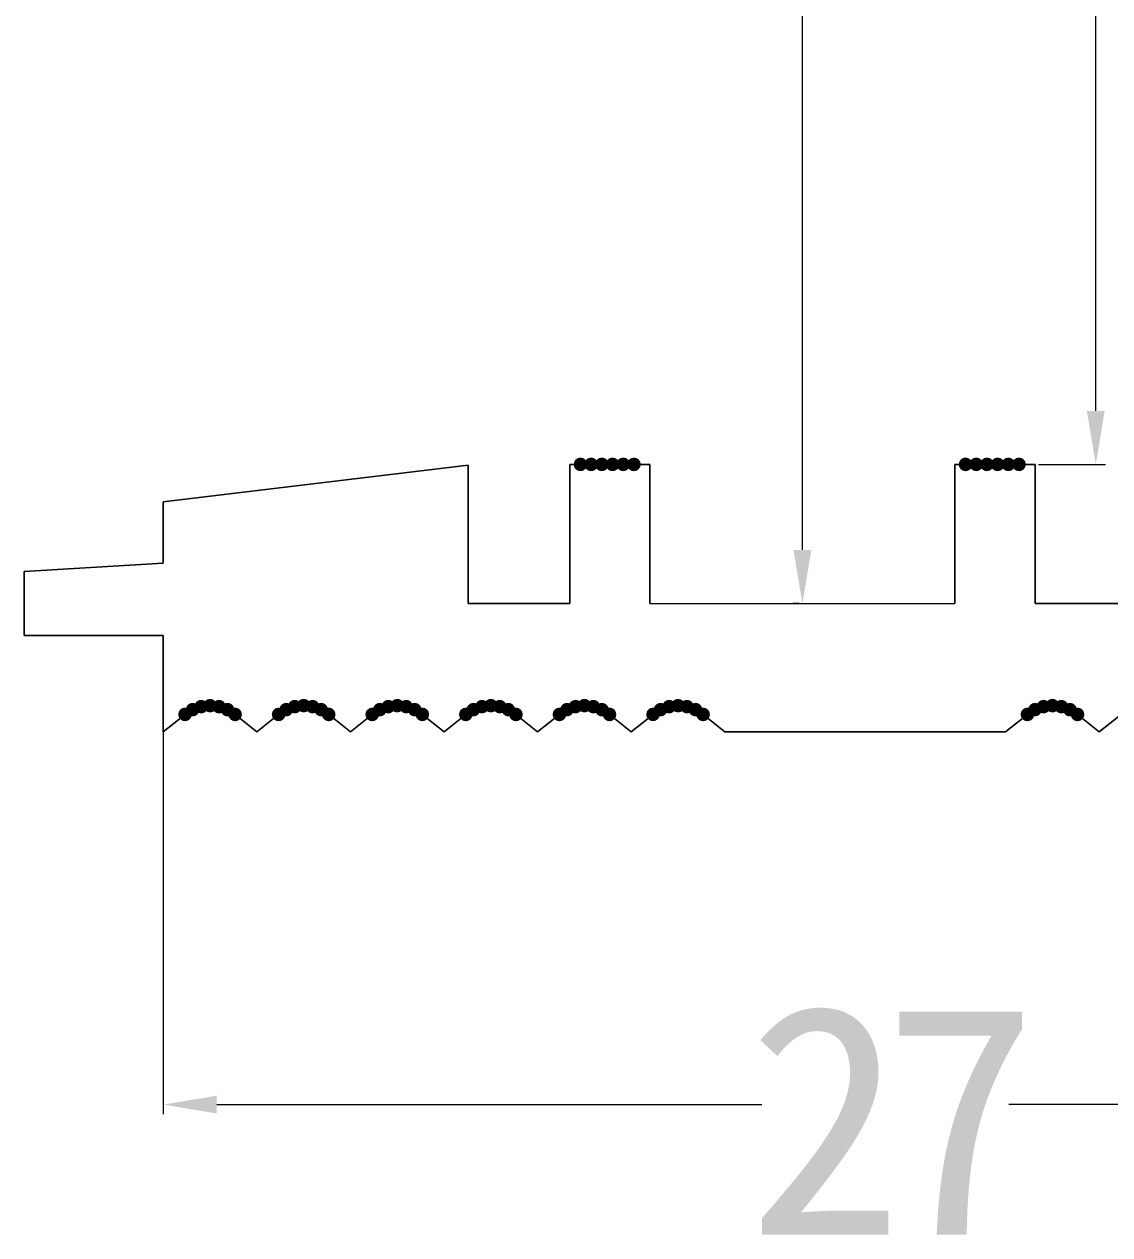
# Model space of a CAD drawing. Header units: millimetres. Extents: x 0 to 588, y 0 to 418.
# Drawn here: x 243.99 to 263.89, y 153.16 to 175.34 of the extents above; entities that cross this region are included whole.
import ezdxf

# ---------------------------------------------------------------- set-up
doc = ezdxf.new("R2010")
doc.units = ezdxf.units.MM

msp = doc.modelspace()

# ---------------------------------------------------------------- hatches: boundary and pattern name
h = msp.add_hatch(color=1)
h.dxf.hatch_style = 2
h.paths.add_polyline_path([(263.465785, 168.255988), (263.629122, 167.275968), (263.792459, 168.255988)])
h = msp.add_hatch(color=0)
edge = h.paths.add_edge_path()
edge.add_arc((254.186712, 167.275986), 0.125009, 0, 360)
h = msp.add_hatch(color=0)
edge = h.paths.add_edge_path()
edge.add_arc((254.382716, 167.275986), 0.125009, 0, 360)
h = msp.add_hatch(color=0)
edge = h.paths.add_edge_path()
edge.add_arc((254.57872, 167.275986), 0.125009, 0, 360)
h = msp.add_hatch(color=0)
edge = h.paths.add_edge_path()
edge.add_arc((254.774724, 167.275986), 0.125009, 0, 360)
h = msp.add_hatch(color=0)
edge = h.paths.add_edge_path()
edge.add_arc((254.970728, 167.275986), 0.125009, 0, 360)
h = msp.add_hatch(color=0)
edge = h.paths.add_edge_path()
edge.add_arc((255.166732, 167.275986), 0.125009, 0, 360)
h = msp.add_hatch(color=0)
edge = h.paths.add_edge_path()
edge.add_arc((261.242857, 167.275986), 0.125009, 0, 360)
h = msp.add_hatch(color=0)
edge = h.paths.add_edge_path()
edge.add_arc((261.438861, 167.275986), 0.125009, 0, 360)
h = msp.add_hatch(color=0)
edge = h.paths.add_edge_path()
edge.add_arc((261.634865, 167.275986), 0.125009, 0, 360)
h = msp.add_hatch(color=0)
edge = h.paths.add_edge_path()
edge.add_arc((261.830869, 167.275986), 0.125009, 0, 360)
h = msp.add_hatch(color=0)
edge = h.paths.add_edge_path()
edge.add_arc((262.026873, 167.275986), 0.125009, 0, 360)
h = msp.add_hatch(color=0)
edge = h.paths.add_edge_path()
edge.add_arc((262.222877, 167.275986), 0.125009, 0, 360)
h = msp.add_hatch(color=1)
h.dxf.hatch_style = 2
h.paths.add_polyline_path([(258.090459, 165.707936), (258.253796, 164.727915), (258.417132, 165.707936)])
h = msp.add_hatch(color=0)
edge = h.paths.add_edge_path()
edge.add_arc((246.940911, 162.694571), 0.125009, 0, 360)
h = msp.add_hatch(color=0)
edge = h.paths.add_edge_path()
edge.add_arc((246.940911, 162.694571), 0.125009, 0, 360)
h = msp.add_hatch(color=0)
edge = h.paths.add_edge_path()
edge.add_arc((247.08048, 162.782517), 0.125009, 0, 360)
h = msp.add_hatch(color=0)
edge = h.paths.add_edge_path()
edge.add_arc((247.236147, 162.837123), 0.125009, 0, 360)
h = msp.add_hatch(color=0)
edge = h.paths.add_edge_path()
edge.add_arc((247.400072, 162.855635), 0.125009, 0, 360)
h = msp.add_hatch(color=0)
edge = h.paths.add_edge_path()
edge.add_arc((247.563996, 162.837123), 0.125009, 0, 360)
h = msp.add_hatch(color=0)
edge = h.paths.add_edge_path()
edge.add_arc((247.719664, 162.782517), 0.125009, 0, 360)
h = msp.add_hatch(color=0)
edge = h.paths.add_edge_path()
edge.add_arc((247.859232, 162.694571), 0.125009, 0, 360)
h = msp.add_hatch(color=0)
edge = h.paths.add_edge_path()
edge.add_arc((248.655947, 162.694571), 0.125009, 0, 360)
h = msp.add_hatch(color=0)
edge = h.paths.add_edge_path()
edge.add_arc((248.655947, 162.694571), 0.125009, 0, 360)
h = msp.add_hatch(color=0)
edge = h.paths.add_edge_path()
edge.add_arc((248.795515, 162.782517), 0.125009, 0, 360)
h = msp.add_hatch(color=0)
edge = h.paths.add_edge_path()
edge.add_arc((248.951182, 162.837123), 0.125009, 0, 360)
h = msp.add_hatch(color=0)
edge = h.paths.add_edge_path()
edge.add_arc((249.115107, 162.855635), 0.125009, 0, 360)
h = msp.add_hatch(color=0)
edge = h.paths.add_edge_path()
edge.add_arc((249.279032, 162.837123), 0.125009, 0, 360)
h = msp.add_hatch(color=0)
edge = h.paths.add_edge_path()
edge.add_arc((249.434699, 162.782517), 0.125009, 0, 360)
h = msp.add_hatch(color=0)
edge = h.paths.add_edge_path()
edge.add_arc((249.574267, 162.694571), 0.125009, 0, 360)
h = msp.add_hatch(color=0)
edge = h.paths.add_edge_path()
edge.add_arc((250.370982, 162.694571), 0.125009, 0, 360)
h = msp.add_hatch(color=0)
edge = h.paths.add_edge_path()
edge.add_arc((250.370982, 162.694571), 0.125009, 0, 360)
h = msp.add_hatch(color=0)
edge = h.paths.add_edge_path()
edge.add_arc((250.51055, 162.782517), 0.125009, 0, 360)
h = msp.add_hatch(color=0)
edge = h.paths.add_edge_path()
edge.add_arc((250.666218, 162.837123), 0.125009, 0, 360)
h = msp.add_hatch(color=0)
edge = h.paths.add_edge_path()
edge.add_arc((250.830142, 162.855635), 0.125009, 0, 360)
h = msp.add_hatch(color=0)
edge = h.paths.add_edge_path()
edge.add_arc((250.994067, 162.837123), 0.125009, 0, 360)
h = msp.add_hatch(color=0)
edge = h.paths.add_edge_path()
edge.add_arc((251.149734, 162.782517), 0.125009, 0, 360)
h = msp.add_hatch(color=0)
edge = h.paths.add_edge_path()
edge.add_arc((251.289303, 162.694571), 0.125009, 0, 360)
h = msp.add_hatch(color=0)
edge = h.paths.add_edge_path()
edge.add_arc((252.086018, 162.694571), 0.125009, 0, 360)
h = msp.add_hatch(color=0)
edge = h.paths.add_edge_path()
edge.add_arc((252.086018, 162.694571), 0.125009, 0, 360)
h = msp.add_hatch(color=0)
edge = h.paths.add_edge_path()
edge.add_arc((252.225586, 162.782517), 0.125009, 0, 360)
h = msp.add_hatch(color=0)
edge = h.paths.add_edge_path()
edge.add_arc((252.381253, 162.837123), 0.125009, 0, 360)
h = msp.add_hatch(color=0)
edge = h.paths.add_edge_path()
edge.add_arc((252.545178, 162.855635), 0.125009, 0, 360)
h = msp.add_hatch(color=0)
edge = h.paths.add_edge_path()
edge.add_arc((252.709103, 162.837123), 0.125009, 0, 360)
h = msp.add_hatch(color=0)
edge = h.paths.add_edge_path()
edge.add_arc((252.86477, 162.782517), 0.125009, 0, 360)
h = msp.add_hatch(color=0)
edge = h.paths.add_edge_path()
edge.add_arc((253.004338, 162.694571), 0.125009, 0, 360)
h = msp.add_hatch(color=0)
edge = h.paths.add_edge_path()
edge.add_arc((253.801053, 162.694571), 0.125009, 0, 360)
h = msp.add_hatch(color=0)
edge = h.paths.add_edge_path()
edge.add_arc((253.801053, 162.694571), 0.125009, 0, 360)
h = msp.add_hatch(color=0)
edge = h.paths.add_edge_path()
edge.add_arc((253.940621, 162.782517), 0.125009, 0, 360)
h = msp.add_hatch(color=0)
edge = h.paths.add_edge_path()
edge.add_arc((254.096289, 162.837123), 0.125009, 0, 360)
h = msp.add_hatch(color=0)
edge = h.paths.add_edge_path()
edge.add_arc((254.260213, 162.855635), 0.125009, 0, 360)
h = msp.add_hatch(color=0)
edge = h.paths.add_edge_path()
edge.add_arc((254.424138, 162.837123), 0.125009, 0, 360)
h = msp.add_hatch(color=0)
edge = h.paths.add_edge_path()
edge.add_arc((254.579805, 162.782517), 0.125009, 0, 360)
h = msp.add_hatch(color=0)
edge = h.paths.add_edge_path()
edge.add_arc((254.719374, 162.694571), 0.125009, 0, 360)
h = msp.add_hatch(color=0)
edge = h.paths.add_edge_path()
edge.add_arc((255.516088, 162.694571), 0.125009, 0, 360)
h = msp.add_hatch(color=0)
edge = h.paths.add_edge_path()
edge.add_arc((255.516088, 162.694571), 0.125009, 0, 360)
h = msp.add_hatch(color=0)
edge = h.paths.add_edge_path()
edge.add_arc((255.655657, 162.782517), 0.125009, 0, 360)
h = msp.add_hatch(color=0)
edge = h.paths.add_edge_path()
edge.add_arc((255.811324, 162.837123), 0.125009, 0, 360)
h = msp.add_hatch(color=0)
edge = h.paths.add_edge_path()
edge.add_arc((255.975249, 162.855635), 0.125009, 0, 360)
h = msp.add_hatch(color=0)
edge = h.paths.add_edge_path()
edge.add_arc((256.139173, 162.837123), 0.125009, 0, 360)
h = msp.add_hatch(color=0)
edge = h.paths.add_edge_path()
edge.add_arc((256.294841, 162.782517), 0.125009, 0, 360)
h = msp.add_hatch(color=0)
edge = h.paths.add_edge_path()
edge.add_arc((256.434409, 162.694571), 0.125009, 0, 360)
h = msp.add_hatch(color=0)
edge = h.paths.add_edge_path()
edge.add_arc((262.37623, 162.694571), 0.125009, 0, 360)
h = msp.add_hatch(color=0)
edge = h.paths.add_edge_path()
edge.add_arc((262.37623, 162.694571), 0.125009, 0, 360)
h = msp.add_hatch(color=0)
edge = h.paths.add_edge_path()
edge.add_arc((262.515798, 162.782517), 0.125009, 0, 360)
h = msp.add_hatch(color=0)
edge = h.paths.add_edge_path()
edge.add_arc((262.671465, 162.837123), 0.125009, 0, 360)
h = msp.add_hatch(color=0)
edge = h.paths.add_edge_path()
edge.add_arc((262.83539, 162.855635), 0.125009, 0, 360)
h = msp.add_hatch(color=0)
edge = h.paths.add_edge_path()
edge.add_arc((262.999315, 162.837123), 0.125009, 0, 360)
h = msp.add_hatch(color=0)
edge = h.paths.add_edge_path()
edge.add_arc((263.154982, 162.782517), 0.125009, 0, 360)
h = msp.add_hatch(color=0)
edge = h.paths.add_edge_path()
edge.add_arc((263.29455, 162.694571), 0.125009, 0, 360)
h = msp.add_hatch(color=1)
h.dxf.hatch_style = 2
h.paths.add_polyline_path([(247.522574, 155.709098), (246.542554, 155.545761), (247.522574, 155.382424)])

# ---------------------------------------------------------------- linework, layer by layer
at = {"color": 1, "lineweight": 0}
for points in [[(263.629122, 168.255988), (263.629122, 230.109148)], [(258.253796, 165.707936), (258.253796, 227.669986)], [(262.578135, 167.275968), (263.805526, 167.275968)], [(258.192544, 164.727915), (258.077392, 164.727915)], [(246.542554, 163.196634), (246.542554, 155.369357)], [(247.522574, 155.545761), (257.512247, 155.545761)], [(272.02308, 155.545761), (262.033407, 155.545761)]]:
    msp.add_lwpolyline(points, dxfattribs=at)
at = {"color": 0, "lineweight": 0}
for points in [[(246.542554, 166.589954), (252.128669, 167.26414)], [(252.128669, 167.26414), (252.128669, 164.727915)], [(253.990708, 164.727915), (253.990708, 167.275968)], [(253.990708, 167.275968), (255.460738, 167.275968)], [(255.460738, 167.275968), (255.460738, 164.727915)], [(261.046853, 167.275968), (262.516884, 167.275968)], [(262.516884, 167.275968), (262.516884, 164.727915)], [(246.542554, 165.462931), (246.542554, 166.589954)], [(243.994501, 165.315928), (246.542554, 165.462931)], [(243.994501, 164.139903), (243.994501, 165.315928)], [(252.128669, 164.727915), (253.990708, 164.727915)], [(262.516884, 164.727915), (264.476924, 164.727915)], [(246.542554, 164.139903), (243.994501, 164.139903)], [(246.542554, 162.375867), (246.542554, 164.139903)], [(246.940911, 162.694553), (246.542554, 162.375867)], [(248.25759, 162.375867), (247.859232, 162.694553)], [(248.655947, 162.694553), (248.25759, 162.375867)], [(249.972625, 162.375867), (249.574267, 162.694553)], [(250.370982, 162.694553), (249.972625, 162.375867)], [(251.68766, 162.375867), (251.289303, 162.694553)], [(252.086018, 162.694553), (251.68766, 162.375867)], [(253.402696, 162.375867), (253.004338, 162.694553)], [(253.801053, 162.694553), (253.402696, 162.375867)], [(255.117731, 162.375867), (254.719374, 162.694553)], [(255.516088, 162.694553), (255.117731, 162.375867)], [(256.832766, 162.375867), (256.434409, 162.694553)], [(262.37623, 162.694553), (261.977873, 162.375867)], [(263.692908, 162.375867), (263.29455, 162.694553)], [(264.091265, 162.694553), (263.692908, 162.375867)], [(261.977873, 162.375867), (256.832766, 162.375867)]]:
    msp.add_lwpolyline(points, close=True, dxfattribs=at)
for points in [[(246.542554, 166.589954), (252.128669, 167.26414)], [(246.542554, 166.589954), (252.128669, 167.26414)], [(252.128669, 167.26414), (252.128669, 164.727915)], [(252.128669, 164.727915), (252.128669, 167.26414)], [(253.990708, 164.727915), (253.990708, 167.275968)], [(253.990708, 167.275968), (255.460738, 167.275968)], [(253.990708, 167.275968), (253.990708, 164.727915)], [(255.460738, 167.275968), (253.990708, 167.275968)], [(253.990708, 167.275968), (255.362736, 167.275968)], [(253.990708, 167.275968), (255.362736, 167.275968)], [(253.990708, 167.275968), (255.362736, 167.275968)], [(253.990708, 167.275968), (255.362736, 167.275968)], [(253.990708, 167.275968), (255.362736, 167.275968)], [(253.990708, 167.275968), (255.362736, 167.275968), (253.990708, 167.275968), (255.362736, 167.275968)], [(255.460738, 164.727915), (261.046853, 164.727915), (261.046853, 167.275968), (261.046853, 164.727915)], [(255.460738, 167.275968), (255.460738, 164.727915)], [(255.460738, 164.727915), (255.460738, 167.275968)], [(261.046853, 164.727915), (261.046853, 167.275968)], [(261.046853, 167.275968), (262.516884, 167.275968)], [(261.046853, 167.275968), (261.046853, 164.727915)], [(262.516884, 167.275968), (261.046853, 167.275968)], [(261.046853, 167.275968), (262.418882, 167.275968)], [(261.046853, 167.275968), (262.418882, 167.275968)], [(261.046853, 167.275968), (262.418882, 167.275968)], [(261.046853, 167.275968), (262.418882, 167.275968)], [(261.046853, 167.275968), (262.418882, 167.275968)], [(261.046853, 167.275968), (262.418882, 167.275968), (261.046853, 167.275968), (262.418882, 167.275968)], [(262.516884, 167.275968), (262.516884, 164.727915)], [(262.516884, 164.727915), (262.516884, 167.275968)], [(246.542554, 165.462931), (246.542554, 166.589954)], [(246.542554, 166.589954), (246.542554, 165.462931)], [(243.994501, 165.315928), (246.542554, 165.462931)], [(243.994501, 165.315928), (246.542554, 165.462931)], [(243.994501, 164.139903), (243.994501, 165.315928)], [(243.994501, 164.139903), (243.994501, 165.315928)], [(252.128669, 164.727915), (253.990708, 164.727915)], [(253.990708, 164.727915), (252.128669, 164.727915)], [(255.460738, 164.727915), (261.046853, 164.727915)], [(255.460738, 164.727915), (261.046853, 164.727915)], [(255.460738, 164.727915), (261.046853, 164.727915)], [(262.516884, 164.727915), (264.476924, 164.727915)], [(262.516884, 164.727915), (264.476924, 164.727915)], [(246.542554, 164.139903), (243.994501, 164.139903)], [(246.542554, 164.139903), (243.994501, 164.139903)], [(246.542554, 162.375867), (246.542554, 164.139903)], [(246.542554, 164.139903), (246.542554, 162.375867)], [(247.859232, 162.694553), (247.753711, 162.765019), (247.640245, 162.815351), (247.521483, 162.845551), (247.400072, 162.855618), (247.278661, 162.845551), (247.159898, 162.815351), (247.046432, 162.765019), (246.940911, 162.694553)], [(247.859232, 162.694553), (247.753711, 162.765019), (247.640245, 162.815351), (247.521483, 162.845551), (247.400072, 162.855618), (247.278661, 162.845551), (247.159898, 162.815351), (247.046432, 162.765019), (246.940911, 162.694553)], [(247.859232, 162.694553), (247.753711, 162.765019), (247.640245, 162.815351), (247.521483, 162.845551), (247.400072, 162.855618), (247.278661, 162.845551), (247.159898, 162.815351), (247.046432, 162.765019), (246.940911, 162.694553)], [(247.859232, 162.694553), (247.753711, 162.765019), (247.640245, 162.815351), (247.521483, 162.845551), (247.400072, 162.855618), (247.278661, 162.845551), (247.159898, 162.815351), (247.046432, 162.765019), (246.940911, 162.694553)], [(247.859232, 162.694553), (247.753711, 162.765019), (247.640245, 162.815351), (247.521483, 162.845551), (247.400072, 162.855618), (247.278661, 162.845551), (247.159898, 162.815351), (247.046432, 162.765019), (246.940911, 162.694553)], [(247.859232, 162.694553), (247.753711, 162.765019), (247.640245, 162.815351), (247.521483, 162.845551), (247.400072, 162.855618), (247.278661, 162.845551), (247.159898, 162.815351), (247.046432, 162.765019), (246.940911, 162.694553)], [(247.859232, 162.694553), (247.753711, 162.765019), (247.640245, 162.815351), (247.521483, 162.845551), (247.400072, 162.855618), (247.278661, 162.845551), (247.159898, 162.815351), (247.046432, 162.765019), (246.940911, 162.694553)], [(247.859232, 162.694553), (247.753711, 162.765019), (247.640245, 162.815351), (247.521483, 162.845551), (247.400072, 162.855618), (247.278661, 162.845551), (247.159898, 162.815351), (247.046432, 162.765019), (246.940911, 162.694553)], [(247.859232, 162.694553), (247.753711, 162.765019), (247.640245, 162.815351), (247.521483, 162.845551), (247.400072, 162.855618), (247.278661, 162.845551), (247.159898, 162.815351), (247.046432, 162.765019), (246.940911, 162.694553)], [(247.859232, 162.694553), (247.753711, 162.765019), (247.640245, 162.815351), (247.521483, 162.845551), (247.400072, 162.855618), (247.278661, 162.845551), (247.159898, 162.815351), (247.046432, 162.765019), (246.940911, 162.694553)], [(249.574267, 162.694553), (249.468747, 162.765019), (249.355281, 162.815351), (249.236518, 162.845551), (249.115107, 162.855618), (248.993696, 162.845551), (248.874933, 162.815351), (248.761468, 162.765019), (248.655947, 162.694553)], [(249.574267, 162.694553), (249.468747, 162.765019), (249.355281, 162.815351), (249.236518, 162.845551), (249.115107, 162.855618), (248.993696, 162.845551), (248.874933, 162.815351), (248.761468, 162.765019), (248.655947, 162.694553)], [(249.574267, 162.694553), (249.468747, 162.765019), (249.355281, 162.815351), (249.236518, 162.845551), (249.115107, 162.855618), (248.993696, 162.845551), (248.874933, 162.815351), (248.761468, 162.765019), (248.655947, 162.694553)], [(249.574267, 162.694553), (249.468747, 162.765019), (249.355281, 162.815351), (249.236518, 162.845551), (249.115107, 162.855618), (248.993696, 162.845551), (248.874933, 162.815351), (248.761468, 162.765019), (248.655947, 162.694553)], [(249.574267, 162.694553), (249.468747, 162.765019), (249.355281, 162.815351), (249.236518, 162.845551), (249.115107, 162.855618), (248.993696, 162.845551), (248.874933, 162.815351), (248.761468, 162.765019), (248.655947, 162.694553)], [(249.574267, 162.694553), (249.468747, 162.765019), (249.355281, 162.815351), (249.236518, 162.845551), (249.115107, 162.855618), (248.993696, 162.845551), (248.874933, 162.815351), (248.761468, 162.765019), (248.655947, 162.694553)], [(249.574267, 162.694553), (249.468747, 162.765019), (249.355281, 162.815351), (249.236518, 162.845551), (249.115107, 162.855618), (248.993696, 162.845551), (248.874933, 162.815351), (248.761468, 162.765019), (248.655947, 162.694553)], [(249.574267, 162.694553), (249.468747, 162.765019), (249.355281, 162.815351), (249.236518, 162.845551), (249.115107, 162.855618), (248.993696, 162.845551), (248.874933, 162.815351), (248.761468, 162.765019), (248.655947, 162.694553)], [(249.574267, 162.694553), (249.468747, 162.765019), (249.355281, 162.815351), (249.236518, 162.845551), (249.115107, 162.855618), (248.993696, 162.845551), (248.874933, 162.815351), (248.761468, 162.765019), (248.655947, 162.694553)], [(249.574267, 162.694553), (249.468747, 162.765019), (249.355281, 162.815351), (249.236518, 162.845551), (249.115107, 162.855618), (248.993696, 162.845551), (248.874933, 162.815351), (248.761468, 162.765019), (248.655947, 162.694553)], [(251.289303, 162.694553), (251.183782, 162.765019), (251.070316, 162.815351), (250.951553, 162.845551), (250.830142, 162.855618), (250.708731, 162.845551), (250.589969, 162.815351), (250.476503, 162.765019), (250.370982, 162.694553)], [(251.289303, 162.694553), (251.183782, 162.765019), (251.070316, 162.815351), (250.951553, 162.845551), (250.830142, 162.855618), (250.708731, 162.845551), (250.589969, 162.815351), (250.476503, 162.765019), (250.370982, 162.694553)], [(251.289303, 162.694553), (251.183782, 162.765019), (251.070316, 162.815351), (250.951553, 162.845551), (250.830142, 162.855618), (250.708731, 162.845551), (250.589969, 162.815351), (250.476503, 162.765019), (250.370982, 162.694553)], [(251.289303, 162.694553), (251.183782, 162.765019), (251.070316, 162.815351), (250.951553, 162.845551), (250.830142, 162.855618), (250.708731, 162.845551), (250.589969, 162.815351), (250.476503, 162.765019), (250.370982, 162.694553)], [(251.289303, 162.694553), (251.183782, 162.765019), (251.070316, 162.815351), (250.951553, 162.845551), (250.830142, 162.855618), (250.708731, 162.845551), (250.589969, 162.815351), (250.476503, 162.765019), (250.370982, 162.694553)], [(251.289303, 162.694553), (251.183782, 162.765019), (251.070316, 162.815351), (250.951553, 162.845551), (250.830142, 162.855618), (250.708731, 162.845551), (250.589969, 162.815351), (250.476503, 162.765019), (250.370982, 162.694553)], [(251.289303, 162.694553), (251.183782, 162.765019), (251.070316, 162.815351), (250.951553, 162.845551), (250.830142, 162.855618), (250.708731, 162.845551), (250.589969, 162.815351), (250.476503, 162.765019), (250.370982, 162.694553)], [(251.289303, 162.694553), (251.183782, 162.765019), (251.070316, 162.815351), (250.951553, 162.845551), (250.830142, 162.855618), (250.708731, 162.845551), (250.589969, 162.815351), (250.476503, 162.765019), (250.370982, 162.694553)], [(251.289303, 162.694553), (251.183782, 162.765019), (251.070316, 162.815351), (250.951553, 162.845551), (250.830142, 162.855618), (250.708731, 162.845551), (250.589969, 162.815351), (250.476503, 162.765019), (250.370982, 162.694553)], [(251.289303, 162.694553), (251.183782, 162.765019), (251.070316, 162.815351), (250.951553, 162.845551), (250.830142, 162.855618), (250.708731, 162.845551), (250.589969, 162.815351), (250.476503, 162.765019), (250.370982, 162.694553)], [(253.004338, 162.694553), (252.898818, 162.765019), (252.785352, 162.815351), (252.666589, 162.845551), (252.545178, 162.855618), (252.423767, 162.845551), (252.305004, 162.815351), (252.191538, 162.765019), (252.086018, 162.694553)], [(253.004338, 162.694553), (252.898818, 162.765019), (252.785352, 162.815351), (252.666589, 162.845551), (252.545178, 162.855618), (252.423767, 162.845551), (252.305004, 162.815351), (252.191538, 162.765019), (252.086018, 162.694553)], [(253.004338, 162.694553), (252.898818, 162.765019), (252.785352, 162.815351), (252.666589, 162.845551), (252.545178, 162.855618), (252.423767, 162.845551), (252.305004, 162.815351), (252.191538, 162.765019), (252.086018, 162.694553)], [(253.004338, 162.694553), (252.898818, 162.765019), (252.785352, 162.815351), (252.666589, 162.845551), (252.545178, 162.855618), (252.423767, 162.845551), (252.305004, 162.815351), (252.191538, 162.765019), (252.086018, 162.694553)], [(253.004338, 162.694553), (252.898818, 162.765019), (252.785352, 162.815351), (252.666589, 162.845551), (252.545178, 162.855618), (252.423767, 162.845551), (252.305004, 162.815351), (252.191538, 162.765019), (252.086018, 162.694553)], [(253.004338, 162.694553), (252.898818, 162.765019), (252.785352, 162.815351), (252.666589, 162.845551), (252.545178, 162.855618), (252.423767, 162.845551), (252.305004, 162.815351), (252.191538, 162.765019), (252.086018, 162.694553)], [(253.004338, 162.694553), (252.898818, 162.765019), (252.785352, 162.815351), (252.666589, 162.845551), (252.545178, 162.855618), (252.423767, 162.845551), (252.305004, 162.815351), (252.191538, 162.765019), (252.086018, 162.694553)], [(253.004338, 162.694553), (252.898818, 162.765019), (252.785352, 162.815351), (252.666589, 162.845551), (252.545178, 162.855618), (252.423767, 162.845551), (252.305004, 162.815351), (252.191538, 162.765019), (252.086018, 162.694553)], [(253.004338, 162.694553), (252.898818, 162.765019), (252.785352, 162.815351), (252.666589, 162.845551), (252.545178, 162.855618), (252.423767, 162.845551), (252.305004, 162.815351), (252.191538, 162.765019), (252.086018, 162.694553)], [(253.004338, 162.694553), (252.898818, 162.765019), (252.785352, 162.815351), (252.666589, 162.845551), (252.545178, 162.855618), (252.423767, 162.845551), (252.305004, 162.815351), (252.191538, 162.765019), (252.086018, 162.694553)], [(254.719374, 162.694553), (254.613853, 162.765019), (254.500387, 162.815351), (254.381624, 162.845551), (254.260213, 162.855618), (254.138802, 162.845551), (254.02004, 162.815351), (253.906574, 162.765019), (253.801053, 162.694553)], [(254.719374, 162.694553), (254.613853, 162.765019), (254.500387, 162.815351), (254.381624, 162.845551), (254.260213, 162.855618), (254.138802, 162.845551), (254.02004, 162.815351), (253.906574, 162.765019), (253.801053, 162.694553)], [(254.719374, 162.694553), (254.613853, 162.765019), (254.500387, 162.815351), (254.381624, 162.845551), (254.260213, 162.855618), (254.138802, 162.845551), (254.02004, 162.815351), (253.906574, 162.765019), (253.801053, 162.694553)], [(254.719374, 162.694553), (254.613853, 162.765019), (254.500387, 162.815351), (254.381624, 162.845551), (254.260213, 162.855618), (254.138802, 162.845551), (254.02004, 162.815351), (253.906574, 162.765019), (253.801053, 162.694553)], [(254.719374, 162.694553), (254.613853, 162.765019), (254.500387, 162.815351), (254.381624, 162.845551), (254.260213, 162.855618), (254.138802, 162.845551), (254.02004, 162.815351), (253.906574, 162.765019), (253.801053, 162.694553)], [(254.719374, 162.694553), (254.613853, 162.765019), (254.500387, 162.815351), (254.381624, 162.845551), (254.260213, 162.855618), (254.138802, 162.845551), (254.02004, 162.815351), (253.906574, 162.765019), (253.801053, 162.694553)], [(254.719374, 162.694553), (254.613853, 162.765019), (254.500387, 162.815351), (254.381624, 162.845551), (254.260213, 162.855618), (254.138802, 162.845551), (254.02004, 162.815351), (253.906574, 162.765019), (253.801053, 162.694553)], [(254.719374, 162.694553), (254.613853, 162.765019), (254.500387, 162.815351), (254.381624, 162.845551), (254.260213, 162.855618), (254.138802, 162.845551), (254.02004, 162.815351), (253.906574, 162.765019), (253.801053, 162.694553)], [(254.719374, 162.694553), (254.613853, 162.765019), (254.500387, 162.815351), (254.381624, 162.845551), (254.260213, 162.855618), (254.138802, 162.845551), (254.02004, 162.815351), (253.906574, 162.765019), (253.801053, 162.694553)], [(254.719374, 162.694553), (254.613853, 162.765019), (254.500387, 162.815351), (254.381624, 162.845551), (254.260213, 162.855618), (254.138802, 162.845551), (254.02004, 162.815351), (253.906574, 162.765019), (253.801053, 162.694553)], [(256.434409, 162.694553), (256.328888, 162.765019), (256.215422, 162.815351), (256.09666, 162.845551), (255.975249, 162.855618), (255.853838, 162.845551), (255.735075, 162.815351), (255.621609, 162.765019), (255.516088, 162.694553)], [(256.434409, 162.694553), (256.328888, 162.765019), (256.215422, 162.815351), (256.09666, 162.845551), (255.975249, 162.855618), (255.853838, 162.845551), (255.735075, 162.815351), (255.621609, 162.765019), (255.516088, 162.694553)], [(256.434409, 162.694553), (256.328888, 162.765019), (256.215422, 162.815351), (256.09666, 162.845551), (255.975249, 162.855618), (255.853838, 162.845551), (255.735075, 162.815351), (255.621609, 162.765019), (255.516088, 162.694553)], [(256.434409, 162.694553), (256.328888, 162.765019), (256.215422, 162.815351), (256.09666, 162.845551), (255.975249, 162.855618), (255.853838, 162.845551), (255.735075, 162.815351), (255.621609, 162.765019), (255.516088, 162.694553)], [(256.434409, 162.694553), (256.328888, 162.765019), (256.215422, 162.815351), (256.09666, 162.845551), (255.975249, 162.855618), (255.853838, 162.845551), (255.735075, 162.815351), (255.621609, 162.765019), (255.516088, 162.694553)], [(256.434409, 162.694553), (256.328888, 162.765019), (256.215422, 162.815351), (256.09666, 162.845551), (255.975249, 162.855618), (255.853838, 162.845551), (255.735075, 162.815351), (255.621609, 162.765019), (255.516088, 162.694553)], [(256.434409, 162.694553), (256.328888, 162.765019), (256.215422, 162.815351), (256.09666, 162.845551), (255.975249, 162.855618), (255.853838, 162.845551), (255.735075, 162.815351), (255.621609, 162.765019), (255.516088, 162.694553)], [(256.434409, 162.694553), (256.328888, 162.765019), (256.215422, 162.815351), (256.09666, 162.845551), (255.975249, 162.855618), (255.853838, 162.845551), (255.735075, 162.815351), (255.621609, 162.765019), (255.516088, 162.694553)], [(256.434409, 162.694553), (256.328888, 162.765019), (256.215422, 162.815351), (256.09666, 162.845551), (255.975249, 162.855618), (255.853838, 162.845551), (255.735075, 162.815351), (255.621609, 162.765019), (255.516088, 162.694553)], [(256.434409, 162.694553), (256.328888, 162.765019), (256.215422, 162.815351), (256.09666, 162.845551), (255.975249, 162.855618), (255.853838, 162.845551), (255.735075, 162.815351), (255.621609, 162.765019), (255.516088, 162.694553)], [(263.29455, 162.694553), (263.18903, 162.765019), (263.075564, 162.815351), (262.956801, 162.845551), (262.83539, 162.855618), (262.713979, 162.845551), (262.595217, 162.815351), (262.481751, 162.765019), (262.37623, 162.694553)], [(263.29455, 162.694553), (263.18903, 162.765019), (263.075564, 162.815351), (262.956801, 162.845551), (262.83539, 162.855618), (262.713979, 162.845551), (262.595217, 162.815351), (262.481751, 162.765019), (262.37623, 162.694553)], [(263.29455, 162.694553), (263.18903, 162.765019), (263.075564, 162.815351), (262.956801, 162.845551), (262.83539, 162.855618), (262.713979, 162.845551), (262.595217, 162.815351), (262.481751, 162.765019), (262.37623, 162.694553)], [(263.29455, 162.694553), (263.18903, 162.765019), (263.075564, 162.815351), (262.956801, 162.845551), (262.83539, 162.855618), (262.713979, 162.845551), (262.595217, 162.815351), (262.481751, 162.765019), (262.37623, 162.694553)], [(263.29455, 162.694553), (263.18903, 162.765019), (263.075564, 162.815351), (262.956801, 162.845551), (262.83539, 162.855618), (262.713979, 162.845551), (262.595217, 162.815351), (262.481751, 162.765019), (262.37623, 162.694553)], [(263.29455, 162.694553), (263.18903, 162.765019), (263.075564, 162.815351), (262.956801, 162.845551), (262.83539, 162.855618), (262.713979, 162.845551), (262.595217, 162.815351), (262.481751, 162.765019), (262.37623, 162.694553)], [(263.29455, 162.694553), (263.18903, 162.765019), (263.075564, 162.815351), (262.956801, 162.845551), (262.83539, 162.855618), (262.713979, 162.845551), (262.595217, 162.815351), (262.481751, 162.765019), (262.37623, 162.694553)], [(263.29455, 162.694553), (263.18903, 162.765019), (263.075564, 162.815351), (262.956801, 162.845551), (262.83539, 162.855618), (262.713979, 162.845551), (262.595217, 162.815351), (262.481751, 162.765019), (262.37623, 162.694553)], [(263.29455, 162.694553), (263.18903, 162.765019), (263.075564, 162.815351), (262.956801, 162.845551), (262.83539, 162.855618), (262.713979, 162.845551), (262.595217, 162.815351), (262.481751, 162.765019), (262.37623, 162.694553)], [(263.29455, 162.694553), (263.18903, 162.765019), (263.075564, 162.815351), (262.956801, 162.845551), (262.83539, 162.855618), (262.713979, 162.845551), (262.595217, 162.815351), (262.481751, 162.765019), (262.37623, 162.694553)], [(246.940911, 162.694553), (246.542554, 162.375867)], [(246.940911, 162.694553), (246.542554, 162.375867)], [(248.25759, 162.375867), (247.859232, 162.694553)], [(248.25759, 162.375867), (247.859232, 162.694553)], [(248.655947, 162.694553), (248.25759, 162.375867)], [(248.655947, 162.694553), (248.25759, 162.375867)], [(249.972625, 162.375867), (249.574267, 162.694553)], [(249.972625, 162.375867), (249.574267, 162.694553)], [(250.370982, 162.694553), (249.972625, 162.375867)], [(250.370982, 162.694553), (249.972625, 162.375867)], [(251.68766, 162.375867), (251.289303, 162.694553)], [(251.68766, 162.375867), (251.289303, 162.694553)], [(252.086018, 162.694553), (251.68766, 162.375867)], [(252.086018, 162.694553), (251.68766, 162.375867)], [(253.402696, 162.375867), (253.004338, 162.694553)], [(253.402696, 162.375867), (253.004338, 162.694553)], [(253.801053, 162.694553), (253.402696, 162.375867)], [(253.801053, 162.694553), (253.402696, 162.375867)], [(255.117731, 162.375867), (254.719374, 162.694553)], [(255.117731, 162.375867), (254.719374, 162.694553)], [(255.516088, 162.694553), (255.117731, 162.375867)], [(255.516088, 162.694553), (255.117731, 162.375867)], [(256.832766, 162.375867), (256.434409, 162.694553)], [(256.832766, 162.375867), (256.434409, 162.694553)], [(262.37623, 162.694553), (261.977873, 162.375867)], [(262.37623, 162.694553), (261.977873, 162.375867)], [(263.692908, 162.375867), (263.29455, 162.694553)], [(263.692908, 162.375867), (263.29455, 162.694553)], [(264.091265, 162.694553), (263.692908, 162.375867)], [(264.091265, 162.694553), (263.692908, 162.375867)], [(261.977873, 162.375867), (256.832766, 162.375867)], [(256.832766, 162.375867), (261.977873, 162.375867)]]:
    msp.add_lwpolyline(points, dxfattribs=at)

# ---------------------------------------------------------------- texts
at = {"color": 0, "char_height": 4.206831, "attachment_point": 1}
for s, insert in [('{\\fSimSun|b0|i0|c0;2}', (257.243626, 157.367725)), ('{\\fSimSun|b0|i0|c0;7}', (259.71307, 157.367725))]:
    msp.add_mtext(s, dxfattribs=dict(at, insert=insert))

doc.saveas('drawing.dxf')
